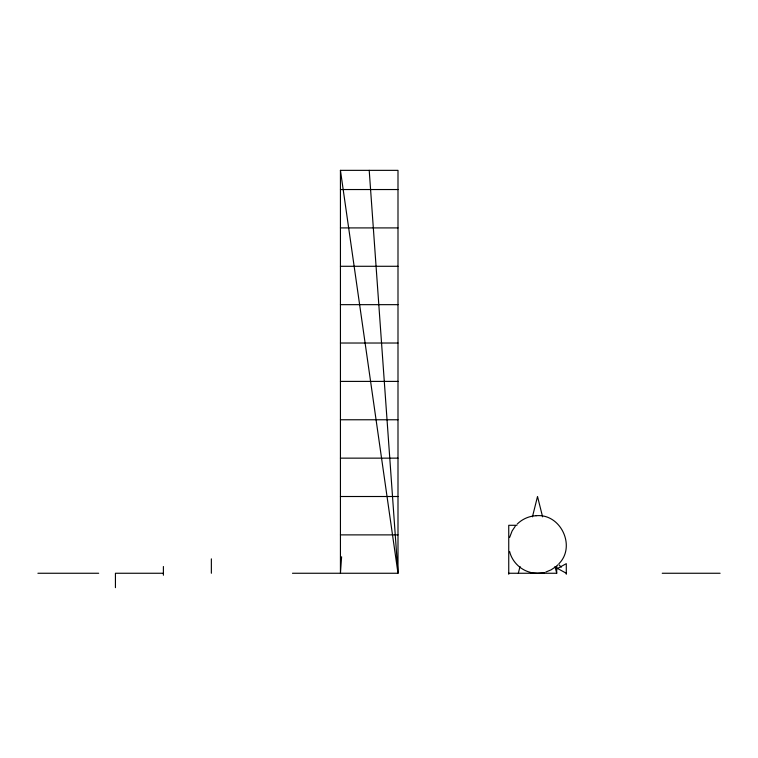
<?xml version="1.0" encoding="UTF-8"?>
<svg xmlns="http://www.w3.org/2000/svg" width="758" height="758" viewBox="0 0 758 758"><rect width="100%" height="100%" fill="white"/><g stroke="black" fill="none" stroke-linecap="round" stroke-linejoin="round"><path stroke-width="1.14" d="M341.612 556.76L340.437 573.256L340.437 170.351L397.997 170.351L397.997 573.256L292.474 573.256M518.33 573.256L520.026 566.482M532.438 516.823L537.517 496.509L542.595 516.823M509.603 537.488L512.133 530.913L515.269 526.223M558.845 563.8C576.364 546.433 560.655 513.213 536.114 515.734M517.164 524.129C522.158 519.116 529.046 516.065 536.105 515.734M556.846 565.8L557.869 564.824M555.775 566.719L551.085 569.855L545.874 572.015M556.4 569.097L566.292 563.658L566.292 574.251M544.708 572.66L537.517 573.256L530.325 572.66M340.437 189.538L397.997 189.538M340.437 227.912L397.997 227.912M340.437 266.285L397.997 266.285M340.437 304.659L397.997 304.659M340.437 343.023L397.997 343.023M340.437 381.397L397.997 381.397M340.437 419.771L397.997 419.771M340.437 458.145L397.997 458.145M340.437 496.509L397.997 496.509M516.928 525.294L508.741 525.294L508.741 574.251M340.437 534.883L397.997 534.883M37.9 573.256L98.673 573.256M163.396 573.256L115.434 573.256L115.434 587.649M508.741 573.256L556.704 573.256L556.704 566.235M662.227 573.256L720.1 573.256M530.524 572.394C520.405 569.959 512.038 561.593 509.603 551.473M556.4 567.818L566.292 573.256M559.101 564.862L561.261 567.202M555.008 566.482L556.704 573.256M340.437 170.351L397.997 573.256L369.212 170.351M211.359 558.864L211.359 573.256M163.396 566.51L163.396 575.227"/></g></svg>
